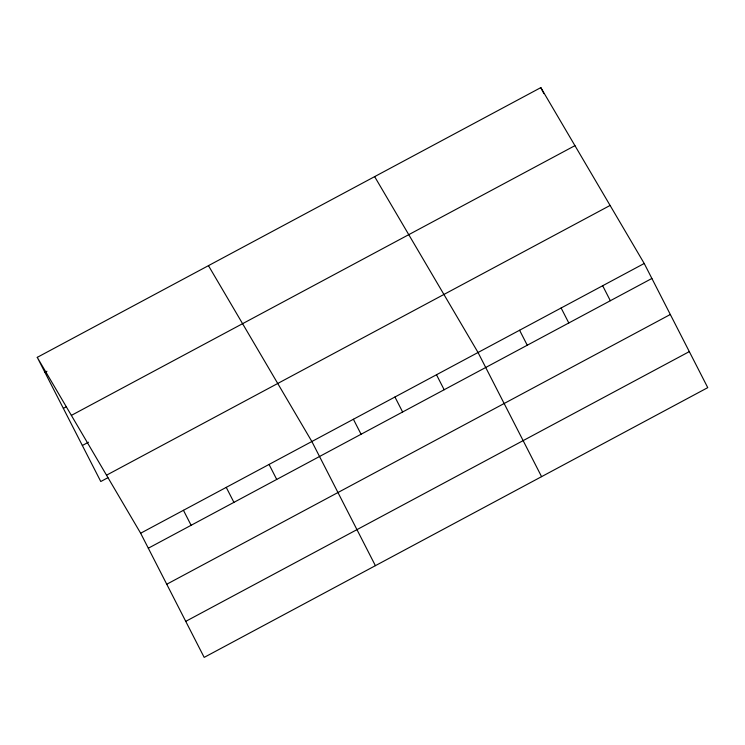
<?xml version="1.0" encoding="UTF-8"?>
<svg xmlns="http://www.w3.org/2000/svg" width="745" height="745" viewBox="0 0 745 745"><rect width="100%" height="100%" fill="white"/><g stroke="black" fill="none" stroke-linecap="round" stroke-linejoin="round"><path stroke-width="1.12" d="M37.25 357.358L540.823 87.612L644.22 263.479L707.75 387.642L204.177 657.388L140.647 533.224L37.25 357.358L100.78 481.521L107.923 477.694M44.924 372.351L46.963 371.261M63.353 408.381L66.417 406.742M71.371 415.393L574.944 145.648M82.35 445.491L88.469 442.223M106.526 475.189L610.099 205.443M140.647 533.224L644.22 263.479M148.311 548.218L651.884 278.472M166.75 584.238L670.323 314.492M185.747 621.358L689.311 351.612M374.642 176.63L478.039 352.497L541.568 476.651M208.46 265.648L311.857 441.515L375.396 565.669M540.823 87.612L543.887 93.609M602.668 285.735L610.341 300.729M561.125 307.992L568.798 322.976M519.582 330.24L527.255 345.233M436.496 374.754L444.16 389.737M394.943 397.001L402.617 411.994M353.4 419.258L361.074 434.251M269.057 464.442L276.721 479.435M226.247 487.37L233.921 502.363M183.447 510.297L191.12 525.29"/></g></svg>
